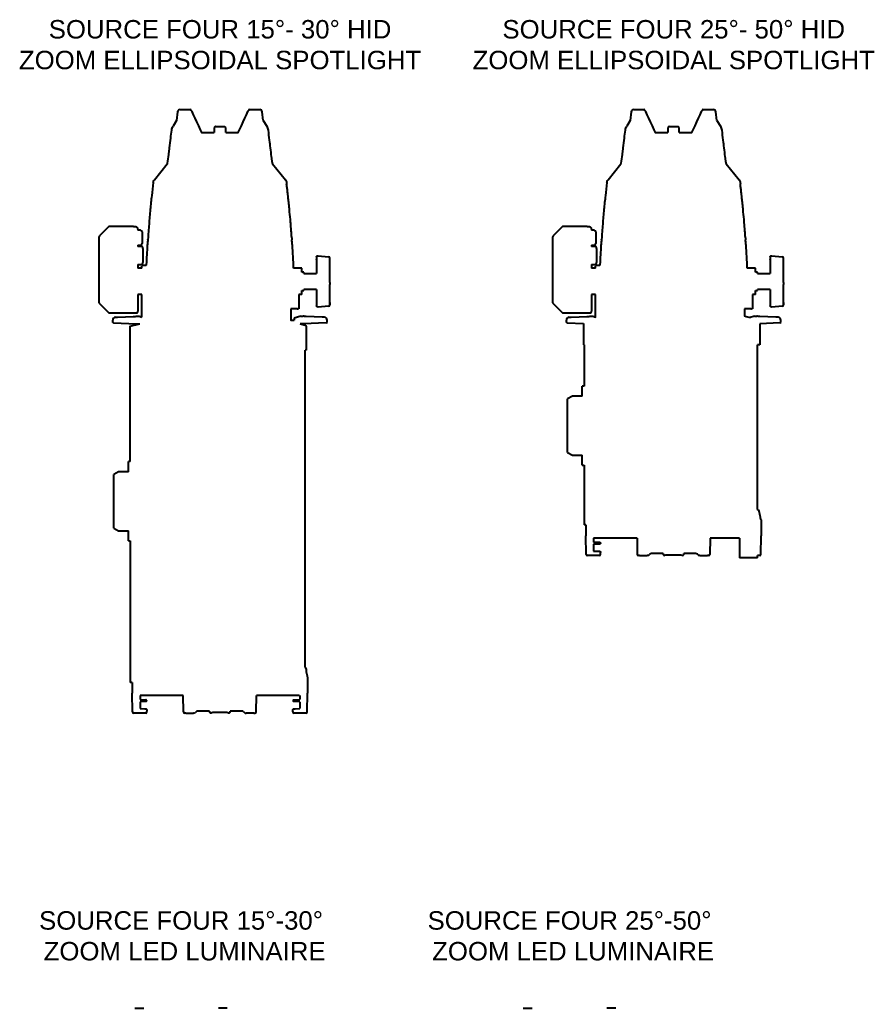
# Model space of a CAD drawing. Header units: inches. Extents: x 0 to 310, y 0 to 246.
# Drawn here: x 166.5 to 207.05, y 82.86 to 129.75 of the extents above; entities that cross this region are included whole.
import ezdxf

# ---------------------------------------------------------------- set-up
doc = ezdxf.new("R2010")
doc.units = ezdxf.units.IN
doc.header["$MEASUREMENT"] = 0
doc.layers.add('TEXT', color=1, linetype='Continuous')
doc.styles.add('ARIAL', font='arial.ttf')

msp = doc.modelspace()

# ---------------------------------------------------------------- linework, layer by layer
for p, q in [((173.989, 125.383), (173.939, 124.979)), ((174.108, 125.488), (174.585, 125.488)), ((177.412, 125.488), (177.889, 125.488)), ((178.058, 124.979), (178.009, 125.383)), ((195.515, 125.383), (195.466, 124.979)), ((195.634, 125.488), (196.112, 125.488)), ((198.938, 125.488), (199.416, 125.488)), ((199.585, 124.979), (199.535, 125.383)), ((173.939, 124.979), (173.776, 124.696)), ((178.058, 124.979), (178.221, 124.696)), ((195.466, 124.979), (195.302, 124.696)), ((199.585, 124.979), (199.748, 124.696)), ((175.774, 124.688), (175.724, 124.638)), ((175.724, 124.638), (175.724, 124.4)), ((175.725, 124.638), (175.724, 124.638)), ((175.725, 124.638), (175.725, 124.613)), ((175.791, 124.688), (175.774, 124.688)), ((175.774, 124.688), (175.774, 124.688)), ((175.791, 124.688), (176.224, 124.688)), ((176.274, 124.638), (176.224, 124.688)), ((176.274, 124.4), (176.274, 124.638)), ((197.3, 124.688), (197.25, 124.638)), ((197.25, 124.638), (197.25, 124.4)), ((197.251, 124.638), (197.25, 124.638)), ((197.251, 124.638), (197.251, 124.613)), ((197.318, 124.688), (197.3, 124.688)), ((197.3, 124.688), (197.3, 124.688)), ((197.318, 124.688), (197.75, 124.688)), ((197.8, 124.638), (197.75, 124.688)), ((197.8, 124.4), (197.8, 124.638)), ((172.89, 122.155), (173.505, 122.91)), ((173.505, 122.91), (173.506, 122.91)), ((173.506, 122.91), (173.52, 122.938)), ((173.506, 122.91), (173.506, 122.91)), ((178.476, 122.945), (178.492, 122.91)), ((178.492, 122.91), (179.108, 122.155)), ((194.416, 122.155), (195.032, 122.91)), ((195.032, 122.91), (195.046, 122.938)), ((195.032, 122.91), (195.032, 122.91)), ((195.032, 122.91), (195.032, 122.91)), ((200.003, 122.945), (200.018, 122.91)), ((200.018, 122.91), (200.634, 122.155)), ((179.162, 122.027), (179.168, 121.971)), ((200.688, 122.027), (200.695, 121.971)), ((170.709, 119.922), (170.281, 119.495)), ((171.896, 119.943), (170.758, 119.943)), ((171.896, 119.943), (172.021, 119.943)), ((172.021, 119.943), (172.021, 119.913)), ((172.111, 119.823), (172.111, 119.766)), ((172.231, 119.766), (172.111, 119.766)), ((172.311, 119.686), (172.311, 119.568)), ((192.235, 119.922), (191.808, 119.495)), ((193.422, 119.943), (192.284, 119.943)), ((193.422, 119.943), (193.547, 119.943)), ((193.547, 119.943), (193.547, 119.913)), ((193.637, 119.823), (193.637, 119.766)), ((193.757, 119.766), (193.637, 119.766)), ((193.837, 119.686), (193.837, 119.568)), ((170.261, 119.446), (170.261, 116.34)), ((172.311, 119.568), (172.311, 119.253)), ((172.311, 119.253), (172.311, 119.131)), ((172.581, 119.308), (172.582, 119.327)), ((179.409, 119.403), (179.415, 119.327)), ((179.415, 119.327), (179.416, 119.308)), ((191.787, 119.446), (191.787, 116.34)), ((193.837, 119.568), (193.837, 119.253)), ((193.837, 119.253), (193.837, 119.131)), ((194.107, 119.308), (194.109, 119.327)), ((200.936, 119.403), (200.941, 119.327)), ((200.941, 119.327), (200.943, 119.308)), ((172.111, 119.051), (172.231, 119.051)), ((172.111, 119.051), (172.111, 119.003)), ((172.255, 119.003), (172.111, 119.003)), ((172.351, 118.907), (172.351, 118.767)), ((172.351, 118.767), (172.351, 118.389)), ((193.637, 119.051), (193.757, 119.051)), ((193.637, 119.051), (193.637, 119.003)), ((193.781, 119.003), (193.637, 119.003)), ((193.877, 118.907), (193.877, 118.767)), ((193.877, 118.767), (193.877, 118.389)), ((172.351, 118.389), (172.351, 118.241)), ((180.59, 118.503), (180.59, 118.365)), ((180.59, 118.365), (180.59, 117.713)), ((180.658, 118.557), (181.158, 118.506)), ((181.215, 118.339), (181.215, 118.448)), ((181.215, 117.283), (181.215, 118.339)), ((193.877, 118.389), (193.877, 118.241)), ((202.116, 118.503), (202.116, 118.365)), ((202.116, 118.365), (202.116, 117.713)), ((202.184, 118.557), (202.684, 118.506)), ((202.741, 118.339), (202.741, 118.448)), ((202.741, 117.283), (202.741, 118.339)), ((172.111, 118.145), (172.255, 118.145)), ((172.111, 118.145), (172.111, 117.963)), ((172.111, 118.021), (172.111, 118.021)), ((172.111, 118.021), (172.111, 117.963)), ((172.299, 117.963), (172.111, 117.963)), ((172.457, 118.091), (172.328, 118.088)), ((179.887, 117.963), (179.496, 117.963)), ((179.887, 117.776), (179.887, 117.963)), ((179.965, 117.776), (179.887, 117.776)), ((179.981, 117.776), (179.965, 117.776)), ((179.981, 117.713), (179.981, 117.776)), ((179.981, 117.713), (180.59, 117.713)), ((193.637, 118.145), (193.781, 118.145)), ((193.637, 118.145), (193.637, 117.963)), ((193.637, 118.021), (193.637, 118.021)), ((193.637, 118.021), (193.637, 117.963)), ((193.825, 117.963), (193.637, 117.963)), ((193.983, 118.091), (193.855, 118.088)), ((201.413, 117.963), (201.022, 117.963)), ((201.413, 117.776), (201.413, 117.963)), ((201.491, 117.776), (201.413, 117.776)), ((201.508, 117.776), (201.491, 117.776)), ((201.508, 117.713), (201.508, 117.776)), ((201.508, 117.713), (202.116, 117.713)), ((181.215, 117.283), (181.215, 117.192)), ((202.741, 117.283), (202.741, 117.192)), ((179.887, 116.713), (179.887, 116.901)), ((179.887, 116.901), (179.965, 116.901)), ((179.965, 116.901), (179.981, 116.901)), ((179.965, 116.901), (179.965, 116.901)), ((179.981, 116.901), (179.981, 116.963)), ((180.59, 116.963), (179.981, 116.963)), ((180.59, 116.963), (180.59, 116.174)), ((181.215, 116.229), (181.215, 117.192)), ((201.413, 116.713), (201.413, 116.901)), ((201.413, 116.901), (201.491, 116.901)), ((201.491, 116.901), (201.508, 116.901)), ((201.491, 116.901), (201.491, 116.901)), ((201.508, 116.901), (201.508, 116.963)), ((202.116, 116.963), (201.508, 116.963)), ((202.116, 116.963), (202.116, 116.174)), ((202.741, 116.229), (202.741, 117.192)), ((170.281, 116.291), (170.709, 115.863)), ((172.111, 116.713), (172.111, 115.933)), ((172.299, 116.713), (172.111, 116.713)), ((179.887, 116.713), (179.747, 116.713)), ((179.747, 116.713), (179.747, 116.038)), ((181.215, 116.338), (181.215, 116.229)), ((191.808, 116.291), (192.235, 115.863)), ((193.637, 116.713), (193.637, 115.933)), ((193.825, 116.713), (193.637, 116.713)), ((201.413, 116.713), (201.273, 116.713)), ((201.273, 116.713), (201.273, 116.038)), ((202.741, 116.338), (202.741, 116.229)), ((170.758, 115.843), (172.021, 115.843)), ((179.669, 116.038), (179.359, 116.038)), ((179.669, 116.038), (179.699, 116.038)), ((179.747, 116.038), (179.699, 116.038)), ((181.159, 116.167), (180.658, 116.119)), ((192.284, 115.843), (193.547, 115.843)), ((201.196, 116.038), (200.885, 116.038)), ((201.196, 116.038), (201.225, 116.038)), ((201.273, 116.038), (201.225, 116.038)), ((202.685, 116.167), (202.184, 116.119)), ((170.914, 115.383), (170.914, 115.502)), ((170.951, 115.381), (170.914, 115.383)), ((170.951, 115.381), (172.038, 115.324)), ((171.042, 115.637), (171.146, 115.642)), ((171.146, 115.642), (171.897, 115.682)), ((172.163, 115.688), (172.299, 115.648)), ((179.834, 115.688), (179.524, 115.595)), ((179.524, 115.595), (179.524, 115.502)), ((181.047, 115.381), (179.96, 115.324)), ((180.852, 115.642), (180.1, 115.682)), ((180.956, 115.637), (180.852, 115.642)), ((181.047, 115.381), (181.084, 115.383)), ((181.084, 115.383), (181.084, 115.502)), ((192.44, 115.383), (192.44, 115.502)), ((192.477, 115.381), (192.44, 115.383)), ((192.477, 115.381), (193.25, 115.34)), ((192.568, 115.637), (192.672, 115.642)), ((192.672, 115.642), (193.424, 115.682)), ((201.36, 115.688), (201.167, 115.63)), ((202.573, 115.381), (201.62, 115.331)), ((202.378, 115.642), (201.626, 115.682)), ((202.482, 115.637), (202.378, 115.642)), ((202.573, 115.381), (202.61, 115.383)), ((202.61, 115.383), (202.61, 115.502)), ((172.038, 115.324), (172.196, 115.333)), ((179.96, 115.324), (179.801, 115.333)), ((180.087, 115.21), (180.087, 114.114)), ((180.087, 115.21), (180.087, 114.074)), ((193.25, 115.34), (193.25, 114.337)), ((201.62, 115.331), (201.62, 114.337)), ((201.62, 115.331), (201.62, 114.367)), ((180.04, 99.046), (180.04, 114.074)), ((180.087, 114.074), (180.04, 114.074)), ((193.277, 114.337), (193.25, 114.337)), ((193.25, 114.337), (193.25, 114.337)), ((193.277, 114.337), (193.277, 112.377)), ((201.502, 106.522), (201.502, 114.337)), ((201.62, 114.337), (201.502, 114.337)), ((193.277, 112.377), (193.195, 112.377)), ((193.195, 111.902), (193.195, 112.377)), ((192.726, 111.902), (192.495, 111.768)), ((192.495, 109.225), (192.495, 111.768)), ((193.195, 111.902), (192.726, 111.902)), ((171.748, 108.789), (171.664, 108.789)), ((171.664, 108.314), (171.664, 108.789)), ((192.495, 109.225), (192.724, 109.092)), ((192.723, 109.091), (193.183, 109.091)), ((192.724, 109.092), (193.195, 109.092)), ((193.195, 108.617), (193.195, 109.092)), ((193.195, 108.617), (193.277, 108.617)), ((193.277, 108.617), (193.277, 105.787)), ((171.195, 108.314), (170.964, 108.18)), ((170.964, 105.637), (170.964, 108.18)), ((171.664, 108.314), (171.195, 108.314)), ((201.63, 106.22), (201.583, 106.438)), ((201.676, 106.037), (201.689, 105.275)), ((170.964, 105.637), (171.193, 105.504)), ((171.193, 105.504), (171.664, 105.504)), ((171.664, 105.029), (171.664, 105.504)), ((193.368, 105.787), (193.277, 105.787)), ((193.368, 105.787), (193.359, 105.275)), ((171.192, 105.503), (171.652, 105.503)), ((193.375, 104.389), (193.359, 105.275)), ((195.793, 105.165), (193.734, 105.165)), ((193.734, 105.165), (193.734, 105.029)), ((195.793, 105.165), (195.8, 104.389)), ((199.256, 105.165), (199.248, 104.389)), ((200.654, 105.165), (199.256, 105.165)), ((200.654, 105.165), (200.654, 104.227)), ((201.674, 104.389), (201.689, 105.275)), ((171.664, 105.029), (171.748, 105.029)), ((171.748, 105.029), (171.748, 98.314)), ((193.734, 105.029), (193.734, 104.975)), ((193.734, 104.975), (193.957, 104.971)), ((193.957, 104.879), (193.734, 104.875)), ((193.734, 104.875), (193.734, 104.545)), ((193.957, 104.971), (194.012, 104.97)), ((194.012, 104.88), (193.957, 104.879)), ((193.375, 104.389), (193.375, 104.385)), ((193.453, 104.33), (193.435, 104.33)), ((193.739, 104.33), (193.453, 104.33)), ((193.734, 104.545), (193.957, 104.541)), ((193.884, 104.33), (193.739, 104.33)), ((193.956, 104.33), (193.884, 104.33)), ((194.006, 104.33), (193.956, 104.33)), ((193.957, 104.541), (194.008, 104.54)), ((194.066, 104.389), (194.067, 104.479)), ((195.91, 104.33), (195.86, 104.33)), ((195.91, 104.33), (196.278, 104.33)), ((196.393, 104.395), (196.363, 104.365)), ((197.03, 104.43), (196.478, 104.43)), ((197.209, 104.372), (197.829, 104.372)), ((198.571, 104.43), (198.008, 104.43)), ((198.686, 104.365), (198.656, 104.395)), ((198.771, 104.33), (199.139, 104.33)), ((199.188, 104.33), (199.139, 104.33)), ((201.502, 104.227), (200.654, 104.227)), ((201.502, 104.227), (201.502, 104.33)), ((201.596, 104.33), (201.502, 104.33)), ((201.614, 104.33), (201.596, 104.33)), ((201.674, 104.385), (201.674, 104.389)), ((180.15, 98.564), (180.164, 97.802)), ((171.843, 98.314), (171.748, 98.314)), ((171.843, 98.314), (171.834, 97.802)), ((171.849, 96.916), (171.834, 97.802)), ((172.214, 97.692), (172.209, 97.687)), ((172.209, 97.687), (172.209, 97.556)), ((172.209, 97.556), (172.209, 97.518)), ((172.236, 97.692), (172.214, 97.692)), ((174.071, 97.692), (172.295, 97.692)), ((174.261, 97.692), (174.071, 97.692)), ((174.275, 96.916), (174.261, 97.692)), ((177.725, 96.916), (177.739, 97.692)), ((179.702, 97.692), (177.739, 97.692)), ((179.762, 97.692), (179.784, 97.692)), ((179.784, 97.692), (179.789, 97.687)), ((179.789, 97.687), (179.789, 97.518)), ((180.148, 96.916), (180.164, 97.802)), ((172.209, 97.507), (172.214, 97.502)), ((172.214, 97.402), (172.209, 97.397)), ((172.209, 97.386), (172.209, 97.088)), ((172.209, 97.077), (172.214, 97.072)), ((172.214, 97.502), (172.431, 97.498)), ((172.431, 97.406), (172.214, 97.402)), ((172.214, 97.072), (172.431, 97.068)), ((179.566, 97.498), (179.784, 97.502)), ((179.784, 97.402), (179.566, 97.406)), ((179.566, 97.068), (179.784, 97.072)), ((179.784, 97.502), (179.789, 97.507)), ((179.789, 97.397), (179.784, 97.402)), ((179.784, 97.072), (179.789, 97.077)), ((179.789, 97.386), (179.789, 97.088)), ((171.849, 96.916), (171.849, 96.912)), ((171.927, 96.857), (171.909, 96.857)), ((172.213, 96.857), (171.927, 96.857)), ((172.358, 96.857), (172.213, 96.857)), ((172.431, 96.857), (172.358, 96.857)), ((172.48, 96.857), (172.431, 96.857)), ((172.54, 96.916), (172.542, 97.006)), ((174.384, 96.857), (174.335, 96.857)), ((174.384, 96.857), (174.752, 96.857)), ((174.867, 96.922), (174.837, 96.892)), ((175.511, 96.957), (174.952, 96.957)), ((175.69, 96.899), (176.31, 96.899)), ((177.045, 96.957), (176.489, 96.957)), ((177.133, 96.922), (177.163, 96.892)), ((177.616, 96.857), (177.247, 96.857)), ((177.616, 96.857), (177.665, 96.857)), ((179.457, 96.916), (179.455, 97.006)), ((179.567, 96.857), (179.517, 96.857)), ((179.639, 96.857), (179.567, 96.857)), ((179.784, 96.857), (179.639, 96.857)), ((180.07, 96.857), (179.784, 96.857)), ((180.088, 96.857), (180.07, 96.857)), ((180.148, 96.912), (180.148, 96.916)), ((171.963, 82.861), (172.386, 82.861)), ((176.351, 82.861), (175.928, 82.861)), ((190.397, 82.861), (190.82, 82.861)), ((194.785, 82.861), (194.362, 82.861))]:
    msp.add_line(p, q)
at = {"flags": 128}
for points in [[(174.664, 125.401), (174.736, 125.247), (174.813, 125.082), (174.894, 124.908), (174.98, 124.725), (175.069, 124.533), (175.131, 124.4), (175.724, 124.4)], [(176.274, 124.4), (176.866, 124.4), (176.928, 124.533), (177.018, 124.725), (177.103, 124.908), (177.184, 125.082), (177.261, 125.247), (177.333, 125.401)], [(196.191, 125.401), (196.263, 125.247), (196.339, 125.082), (196.421, 124.908), (196.506, 124.725), (196.596, 124.533), (196.657, 124.4), (197.25, 124.4)], [(197.8, 124.4), (198.393, 124.4), (198.454, 124.533), (198.544, 124.725), (198.63, 124.908), (198.711, 125.082), (198.787, 125.247), (198.859, 125.401)], [(172.581, 119.308), (172.581, 119.309), (172.581, 119.309)], [(172.582, 119.327), (172.582, 119.327), (172.582, 119.327)], [(179.415, 119.327), (179.415, 119.327), (179.415, 119.327)], [(179.416, 119.309), (179.416, 119.309), (179.416, 119.308)], [(194.107, 119.308), (194.107, 119.309), (194.108, 119.309)], [(194.109, 119.327), (194.109, 119.327), (194.109, 119.327)], [(200.941, 119.327), (200.941, 119.327), (200.941, 119.327)], [(200.943, 119.309), (200.943, 119.309), (200.943, 119.308)], [(172.299, 115.648), (172.299, 116.713)], [(193.69, 115.688), (193.825, 115.648), (193.825, 116.713)], [(179.359, 116.038), (179.359, 115.502), (179.524, 115.502)], [(200.885, 116.038), (200.885, 115.706), (200.977, 115.681), (201.167, 115.63)], [(171.897, 115.682), (171.896, 115.682), (171.91, 115.682), (171.937, 115.682), (171.977, 115.682), (172.023, 115.684), (172.039, 115.685)], [(180.1, 115.682), (180.101, 115.682), (180.088, 115.682), (180.06, 115.682), (180.021, 115.682), (179.975, 115.684), (179.959, 115.685)], [(193.424, 115.682), (193.423, 115.682), (193.436, 115.682), (193.464, 115.682), (193.503, 115.682), (193.549, 115.684), (193.565, 115.685)], [(201.626, 115.682), (201.627, 115.682), (201.614, 115.682), (201.586, 115.682), (201.547, 115.682), (201.501, 115.684), (201.485, 115.685)], [(171.748, 108.789), (171.748, 115.213), (172.14, 115.318), (172.196, 115.333)], [(179.801, 115.333), (180.043, 115.268)], [(179.801, 115.333), (180.043, 115.268)], [(180.093, 98.954), (180.096, 98.816), (180.124, 98.687), (180.135, 98.636), (180.143, 98.598), (180.148, 98.574), (180.15, 98.567)], [(172.431, 97.498), (172.45, 97.498), (172.469, 97.497), (172.486, 97.497)], [(172.486, 97.407), (172.469, 97.406), (172.45, 97.406), (172.431, 97.406)], [(172.431, 97.068), (172.449, 97.068), (172.467, 97.067), (172.483, 97.067)], [(172.491, 97.052), (172.49, 97.055), (172.49, 97.058), (172.489, 97.06), (172.488, 97.062), (172.487, 97.064), (172.486, 97.066), (172.484, 97.067), (172.483, 97.067)], [(172.494, 97.482), (172.494, 97.485), (172.493, 97.488), (172.493, 97.49), (172.492, 97.492), (172.491, 97.494), (172.489, 97.496), (172.488, 97.497), (172.486, 97.497)], [(172.494, 97.421), (172.494, 97.419), (172.493, 97.416), (172.493, 97.413), (172.492, 97.411), (172.491, 97.409), (172.489, 97.408), (172.488, 97.407), (172.486, 97.407)], [(179.511, 97.497), (179.509, 97.497), (179.508, 97.496), (179.507, 97.494), (179.505, 97.492), (179.504, 97.49), (179.504, 97.488), (179.503, 97.485), (179.503, 97.482)], [(179.511, 97.407), (179.509, 97.407), (179.508, 97.408), (179.507, 97.409), (179.505, 97.411), (179.504, 97.413), (179.504, 97.416), (179.503, 97.419), (179.503, 97.421)], [(179.511, 97.497), (179.528, 97.497), (179.547, 97.498), (179.566, 97.498)], [(179.566, 97.406), (179.547, 97.406), (179.528, 97.406), (179.511, 97.407)], [(179.514, 97.067), (179.531, 97.067), (179.548, 97.068), (179.566, 97.068)]]:
    msp.add_lwpolyline(points, dxfattribs=at)
for centre, radius, start, end in [((174.108, 125.368), 0.12, 90, 173), ((174.585, 125.428), 0.06, 25, 90), ((177.412, 125.428), 0.06, 90, 155), ((177.889, 125.368), 0.12, 7, 90), ((195.634, 125.368), 0.12, 90, 173), ((196.112, 125.428), 0.06, 25, 90), ((198.938, 125.428), 0.06, 90, 155), ((199.416, 125.368), 0.12, 7, 90), ((170.758, 119.873), 0.07, 90, 135), ((172.021, 119.823), 0.09, 0, 90), ((172.231, 119.686), 0.08, 0, 90), ((192.284, 119.873), 0.07, 90, 135), ((193.547, 119.823), 0.09, 0, 90), ((193.757, 119.686), 0.08, 0, 90), ((170.331, 119.446), 0.07, 135, 180), ((172.231, 119.131), 0.08, 270, 0), ((191.857, 119.446), 0.07, 135, 180), ((193.757, 119.131), 0.08, 270, 0), ((172.255, 118.907), 0.096, 0, 90), ((223.125, 116.038), 50.66, 176.5747, 177.6208), ((128.873, 116.038), 50.66, 2.1777, 3.4253), ((193.781, 118.907), 0.096, 0, 90), ((244.651, 116.038), 50.66, 176.5747, 177.6208), ((150.399, 116.038), 50.66, 2.1777, 3.4253), ((172.255, 118.241), 0.096, 270, 0), ((181.155, 118.446), 0.0599, 2.0026, 87.328), ((193.781, 118.241), 0.096, 270, 0), ((202.681, 118.446), 0.0599, 2.0026, 87.328), ((172.329, 118.058), 0.03, 91, 180), ((193.855, 118.058), 0.03, 91, 180), ((170.331, 116.34), 0.07, 180, 225), ((191.857, 116.34), 0.07, 180, 225), ((170.758, 115.913), 0.07, 225, 270), ((172.021, 115.933), 0.09, 270, 0), ((181.152, 116.229), 0.0625, 275.9235, 360), ((192.284, 115.913), 0.07, 225, 270), ((193.547, 115.933), 0.09, 270, 0), ((202.679, 116.229), 0.0625, 275.9235, 360), ((171.049, 115.502), 0.135, 93, 180), ((172.039, 117.92), 2.236, 270.003, 273.203), ((179.959, 117.92), 2.236, 266.797, 269.997), ((180.948, 115.502), 0.135, 0, 87), ((192.575, 115.502), 0.135, 93, 180), ((193.565, 117.92), 2.236, 270.003, 273.203), ((201.485, 117.92), 2.236, 266.797, 269.997), ((202.475, 115.502), 0.135, 0, 87), ((201.475, 106.415), 0.11, 12.23, 75.9362), ((193.435, 104.39), 0.06, 181, 270), ((194.006, 104.39), 0.06, 270, 359), ((195.86, 104.39), 0.06, 181, 270), ((196.278, 104.45), 0.12, 302.0296, 315), ((196.478, 104.31), 0.12, 90, 135), ((197.087, 104.403), 0.0625, 154.3106, 328.4001), ((197.952, 104.403), 0.0625, 211.6695, 25.6894), ((198.571, 104.31), 0.12, 45, 90), ((198.771, 104.45), 0.12, 225, 237.9704), ((199.188, 104.39), 0.06, 270, 359), ((201.614, 104.39), 0.06, 270, 359), ((179.984, 98.952), 0.11, 1, 58.8916), ((180.135, 98.563), 0.015, 1, 12.23), ((171.909, 96.917), 0.06, 181, 270), ((172.48, 96.917), 0.06, 270, 359), ((174.335, 96.917), 0.06, 181, 270), ((174.752, 96.977), 0.12, 302.0296, 315), ((174.952, 96.837), 0.12, 90, 135), ((175.567, 96.93), 0.0625, 154.3102, 328.3998), ((176.432, 96.93), 0.0625, 211.6702, 25.6898), ((177.048, 96.837), 0.12, 45, 90), ((177.247, 96.977), 0.12, 225, 237.9704), ((177.665, 96.917), 0.06, 270, 359), ((179.517, 96.917), 0.06, 181, 270), ((180.088, 96.917), 0.06, 270, 359)]:
    msp.add_arc(centre, radius, start, end)
at = {"extrusion": (0, 0, -1)}
for centre, major_axis, ratio, start_param, end_param in [((180.652, 118.503), (-0.0625, 0.0013), 0.921914, 6.263735, 6.469858), ((180.652, 118.365), (-0.0625, -0.0015), 0.932153, 0.022517, 0.22864), ((180.652, 118.5), (-0.0599, 0.0195), 0.917041, 6.198868, 7.650807), ((202.179, 118.503), (-0.0625, 0.0013), 0.921914, 6.263735, 6.469858), ((202.179, 118.365), (-0.0625, -0.0015), 0.932153, 0.022517, 0.22864), ((202.179, 118.5), (-0.0599, 0.0195), 0.917041, 6.198868, 7.650807), ((180.652, 116.174), (-0.0625, -0.0013), 0.921914, 6.096512, 6.302636), ((180.652, 116.177), (-0.0599, -0.0195), 0.917041, 4.915564, 6.367503), ((202.179, 116.174), (-0.0625, -0.0013), 0.921914, 6.096512, 6.302636), ((202.179, 116.177), (-0.0599, -0.0195), 0.917041, 4.915564, 6.367503)]:
    msp.add_ellipse(centre, major_axis=major_axis, ratio=ratio, start_param=start_param, end_param=end_param, dxfattribs=at)
for points, knots in [([(174.64, 125.454), (174.641, 125.452), (174.642, 125.449), (174.651, 125.43), (174.66, 125.41), (174.664, 125.401)], [0, 0, 0, 0, 0.351629, 0.714778, 1, 1, 1, 1]), ([(177.333, 125.401), (177.336, 125.408), (177.345, 125.427), (177.353, 125.445), (177.357, 125.453), (177.357, 125.454), (177.358, 125.454)], [0, 0, 0, 0, 0.230481, 0.568581, 0.916913, 1, 1, 1, 1]), ([(196.166, 125.454), (196.167, 125.452), (196.168, 125.449), (196.177, 125.43), (196.187, 125.41), (196.191, 125.401)], [0, 0, 0, 0, 0.351629, 0.714778, 1, 1, 1, 1]), ([(198.859, 125.401), (198.863, 125.408), (198.871, 125.427), (198.88, 125.445), (198.884, 125.453), (198.884, 125.454), (198.884, 125.454)], [0, 0, 0, 0, 0.230481, 0.568581, 0.916913, 1, 1, 1, 1]), ([(173.611, 123.678), (173.63, 123.832), (173.664, 124.109), (173.698, 124.385), (173.713, 124.507)], [0, 0, 0, 0, 0.560059, 1, 1, 1, 1]), ([(173.713, 124.507), (173.718, 124.54), (173.73, 124.606), (173.761, 124.666), (173.776, 124.696)], [0, 0, 0, 0, 0.499957, 1, 1, 1, 1]), ([(175.774, 124.688), (175.774, 124.688), (175.757, 124.672), (175.741, 124.655), (175.725, 124.638)], [0, 0, 0, 0, 0.0137604, 1, 1, 1, 1]), ([(178.221, 124.696), (178.237, 124.666), (178.267, 124.606), (178.279, 124.54), (178.285, 124.507)], [0, 0, 0, 0, 0.500043, 1, 1, 1, 1]), ([(178.285, 124.507), (178.304, 124.352), (178.338, 124.076), (178.372, 123.799), (178.387, 123.678)], [0, 0, 0, 0, 0.559941, 1, 1, 1, 1]), ([(195.137, 123.678), (195.156, 123.832), (195.19, 124.109), (195.224, 124.385), (195.239, 124.507)], [0, 0, 0, 0, 0.560059, 1, 1, 1, 1]), ([(195.239, 124.507), (195.245, 124.54), (195.256, 124.606), (195.287, 124.666), (195.302, 124.696)], [0, 0, 0, 0, 0.499957, 1, 1, 1, 1]), ([(197.3, 124.688), (197.3, 124.688), (197.284, 124.672), (197.267, 124.655), (197.251, 124.638)], [0, 0, 0, 0, 0.0137604, 1, 1, 1, 1]), ([(199.748, 124.696), (199.763, 124.666), (199.794, 124.606), (199.805, 124.54), (199.811, 124.507)], [0, 0, 0, 0, 0.500043, 1, 1, 1, 1]), ([(199.811, 124.507), (199.83, 124.352), (199.864, 124.076), (199.898, 123.799), (199.913, 123.678)], [0, 0, 0, 0, 0.559941, 1, 1, 1, 1]), ([(173.521, 122.945), (173.521, 122.946), (173.538, 123.083), (173.565, 123.306), (173.595, 123.548), (173.608, 123.655), (173.611, 123.677), (173.611, 123.678)], [0, 0, 0, 0, 0.002274, 0.563506, 0.91051, 0.997261, 1, 1, 1, 1]), ([(178.387, 123.678), (178.387, 123.677), (178.403, 123.539), (178.431, 123.317), (178.461, 123.074), (178.474, 122.968), (178.476, 122.946), (178.476, 122.945)], [0, 0, 0, 0, 0.002739, 0.563972, 0.910975, 0.997726, 1, 1, 1, 1]), ([(195.047, 122.945), (195.047, 122.946), (195.064, 123.083), (195.092, 123.306), (195.121, 123.548), (195.134, 123.655), (195.137, 123.677), (195.137, 123.678)], [0, 0, 0, 0, 0.002274, 0.563506, 0.91051, 0.997261, 1, 1, 1, 1]), ([(199.913, 123.678), (199.913, 123.677), (199.93, 123.539), (199.957, 123.317), (199.987, 123.074), (200, 122.968), (200.003, 122.946), (200.003, 122.945)], [0, 0, 0, 0, 0.002739, 0.563972, 0.910975, 0.997726, 1, 1, 1, 1]), ([(173.505, 122.91), (173.506, 122.91), (173.506, 122.91), (173.506, 122.91), (173.506, 122.91), (173.506, 122.91), (173.506, 122.91), (173.506, 122.91), (173.506, 122.91), (173.506, 122.91), (173.506, 122.91), (173.506, 122.91), (173.506, 122.91), (173.506, 122.91), (173.506, 122.91)], [0, 0, 0, 0, 0.148713, 0.270417, 0.325991, 0.38103, 0.499355, 0.560287, 0.614855, 0.66649, 0.718951, 0.77602, 0.84074, 1, 1, 1, 1]), ([(173.52, 122.938), (173.52, 122.94), (173.521, 122.942), (173.521, 122.944), (173.521, 122.945)], [0, 0, 0, 0, 0.56, 1, 1, 1, 1]), ([(195.032, 122.91), (195.032, 122.91), (195.032, 122.91), (195.032, 122.91), (195.032, 122.91), (195.032, 122.91), (195.032, 122.91), (195.032, 122.91), (195.032, 122.91), (195.032, 122.91), (195.032, 122.91), (195.032, 122.91), (195.032, 122.91), (195.032, 122.91), (195.032, 122.91)], [0, 0, 0, 0, 0.148713, 0.270417, 0.325991, 0.38103, 0.499355, 0.560287, 0.614855, 0.66649, 0.718951, 0.77602, 0.84074, 1, 1, 1, 1]), ([(195.046, 122.938), (195.047, 122.94), (195.047, 122.942), (195.047, 122.944), (195.047, 122.945)], [0, 0, 0, 0, 0.56, 1, 1, 1, 1]), ([(172.836, 122.027), (172.811, 121.821), (172.761, 121.396), (172.695, 120.74), (172.633, 120.046), (172.6, 119.571), (172.582, 119.327)], [0, 0, 0, 0, 0.22962, 0.472827, 0.72962, 1, 1, 1, 1]), ([(172.836, 122.027), (172.84, 122.05), (172.849, 122.096), (172.876, 122.135), (172.89, 122.155)], [0, 0, 0, 0, 0.488528, 1, 1, 1, 1]), ([(179.108, 122.155), (179.121, 122.135), (179.148, 122.096), (179.157, 122.05), (179.162, 122.027)], [0, 0, 0, 0, 0.511473, 1, 1, 1, 1]), ([(179.409, 119.403), (179.406, 119.461), (179.397, 119.584), (179.384, 119.755), (179.373, 119.908), (179.363, 120.036), (179.343, 120.276), (179.316, 120.578), (179.282, 120.936), (179.259, 121.163), (179.241, 121.331), (179.227, 121.457), (179.21, 121.617), (179.19, 121.792), (179.175, 121.914), (179.168, 121.971)], [0, 0, 0, 0, 0.0667, 0.143295, 0.200055, 0.245598, 0.29208, 0.479715, 0.599336, 0.709711, 0.745752, 0.794836, 0.857243, 0.932974, 1, 1, 1, 1]), ([(194.362, 122.027), (194.338, 121.821), (194.288, 121.396), (194.221, 120.74), (194.16, 120.046), (194.126, 119.571), (194.109, 119.327)], [0, 0, 0, 0, 0.22962, 0.472827, 0.72962, 1, 1, 1, 1]), ([(194.362, 122.027), (194.366, 122.05), (194.375, 122.096), (194.402, 122.135), (194.416, 122.155)], [0, 0, 0, 0, 0.488528, 1, 1, 1, 1]), ([(200.634, 122.155), (200.648, 122.135), (200.675, 122.096), (200.684, 122.05), (200.688, 122.027)], [0, 0, 0, 0, 0.511473, 1, 1, 1, 1]), ([(200.936, 119.403), (200.932, 119.461), (200.924, 119.584), (200.911, 119.755), (200.899, 119.908), (200.889, 120.036), (200.869, 120.276), (200.843, 120.578), (200.808, 120.936), (200.785, 121.163), (200.767, 121.331), (200.754, 121.457), (200.736, 121.617), (200.716, 121.792), (200.701, 121.914), (200.695, 121.971)], [0, 0, 0, 0, 0.0667, 0.143295, 0.200055, 0.245598, 0.29208, 0.479715, 0.599336, 0.709711, 0.745752, 0.794836, 0.857243, 0.932974, 1, 1, 1, 1]), ([(172.581, 119.308), (172.578, 119.275), (172.573, 119.21), (172.564, 119.13), (172.557, 119.075), (172.556, 119.068), (172.555, 119.065)], [0, 0, 0, 0, 0.250566, 0.50035, 0.750175, 1, 1, 1, 1]), ([(179.442, 119.065), (179.442, 119.068), (179.441, 119.075), (179.433, 119.13), (179.424, 119.21), (179.419, 119.275), (179.416, 119.308)], [0, 0, 0, 0, 0.24993, 0.499886, 0.749919, 1, 1, 1, 1]), ([(194.107, 119.308), (194.105, 119.275), (194.099, 119.21), (194.09, 119.13), (194.083, 119.075), (194.082, 119.068), (194.082, 119.065)], [0, 0, 0, 0, 0.250566, 0.50035, 0.750175, 1, 1, 1, 1]), ([(200.969, 119.065), (200.968, 119.068), (200.967, 119.075), (200.96, 119.13), (200.951, 119.21), (200.945, 119.275), (200.943, 119.308)], [0, 0, 0, 0, 0.24993, 0.499886, 0.749919, 1, 1, 1, 1]), ([(172.556, 119.072), (172.556, 119.072), (172.555, 119.07), (172.555, 119.067), (172.555, 119.065)], [0, 0, 0, 0, 0.057035, 1, 1, 1, 1]), ([(179.442, 119.065), (179.442, 119.067), (179.442, 119.07), (179.441, 119.072), (179.441, 119.072)], [0, 0, 0, 0, 0.942962, 1, 1, 1, 1]), ([(194.083, 119.072), (194.083, 119.072), (194.082, 119.07), (194.082, 119.067), (194.082, 119.065)], [0, 0, 0, 0, 0.057035, 1, 1, 1, 1]), ([(200.969, 119.065), (200.968, 119.067), (200.968, 119.07), (200.968, 119.072), (200.967, 119.072)], [0, 0, 0, 0, 0.942962, 1, 1, 1, 1]), ([(172.299, 117.963), (172.299, 117.967), (172.299, 117.991), (172.299, 118.022), (172.299, 118.053), (172.299, 118.057), (172.299, 118.058)], [0, 0, 0, 0, 0.053741, 0.36211, 0.67887, 1, 1, 1, 1]), ([(172.508, 118.141), (172.507, 118.135), (172.505, 118.122), (172.493, 118.105), (172.476, 118.093), (172.463, 118.092), (172.457, 118.091)], [0, 0, 0, 0, 0.240854, 0.499999, 0.759144, 1, 1, 1, 1]), ([(193.825, 117.963), (193.825, 117.967), (193.825, 117.991), (193.825, 118.022), (193.825, 118.053), (193.825, 118.057), (193.825, 118.058)], [0, 0, 0, 0, 0.053741, 0.36211, 0.67887, 1, 1, 1, 1]), ([(194.035, 118.141), (194.034, 118.135), (194.032, 118.122), (194.02, 118.105), (194.003, 118.093), (193.99, 118.092), (193.983, 118.091)], [0, 0, 0, 0, 0.240854, 0.499999, 0.759144, 1, 1, 1, 1]), ([(180.043, 115.268), (180.049, 115.266), (180.062, 115.261), (180.076, 115.246), (180.086, 115.229), (180.087, 115.216), (180.087, 115.21)], [0, 0, 0, 0, 0.257711, 0.51542, 0.773104, 1, 1, 1, 1]), ([(180.087, 115.21), (180.087, 115.217), (180.085, 115.23), (180.075, 115.248), (180.06, 115.262), (180.048, 115.266), (180.043, 115.268)], [0, 0, 0, 0, 0.257626, 0.515249, 0.772905, 1, 1, 1, 1]), ([(201.676, 106.037), (201.676, 106.037), (201.676, 106.037), (201.674, 106.043), (201.669, 106.064), (201.654, 106.123), (201.64, 106.18), (201.63, 106.22)], [0, 0, 0, 0, 0.035203, 0.085099, 0.17035, 0.423259, 1, 1, 1, 1]), ([(194.012, 104.97), (194.018, 104.969), (194.03, 104.967), (194.044, 104.957), (194.052, 104.946), (194.056, 104.935), (194.057, 104.925), (194.056, 104.915), (194.052, 104.904), (194.043, 104.892), (194.03, 104.882), (194.018, 104.88), (194.012, 104.88)], [0, 0, 0, 0, 0.136362, 0.263329, 0.368349, 0.439903, 0.5002, 0.560961, 0.633301, 0.738333, 0.879024, 1, 1, 1, 1]), ([(194.008, 104.54), (194.017, 104.539), (194.035, 104.536), (194.052, 104.522), (194.062, 104.506), (194.066, 104.494), (194.067, 104.485), (194.067, 104.481), (194.067, 104.48), (194.067, 104.479), (194.067, 104.479)], [0, 0, 0, 0, 0.222543, 0.491167, 0.672127, 0.860152, 0.94651, 0.979357, 0.996884, 1, 1, 1, 1]), ([(196.342, 104.348), (196.342, 104.348), (196.335, 104.344), (196.318, 104.335), (196.298, 104.331), (196.285, 104.33), (196.281, 104.33), (196.279, 104.33), (196.279, 104.33), (196.278, 104.33), (196.278, 104.33), (196.278, 104.33)], [0, 0, 0, 0, 0.005743, 0.356856, 0.829926, 0.915275, 0.964578, 0.985129, 0.992055, 0.99359, 1, 1, 1, 1]), ([(197.14, 104.37), (197.147, 104.37), (197.165, 104.371), (197.19, 104.372), (197.206, 104.372), (197.209, 104.372)], [0.0241591, 0.0241591, 0.0241591, 0.0241591, 0.3831808, 0.8583178, 1, 1, 1, 1]), ([(197.829, 104.372), (197.836, 104.372), (197.854, 104.372), (197.88, 104.371), (197.894, 104.37), (197.898, 104.37)], [0, 0, 0, 0, 0.2499358, 0.7292566, 0.9742522, 0.9742522, 0.9742522, 0.9742522]), ([(198.771, 104.33), (198.77, 104.33), (198.77, 104.33), (198.77, 104.33), (198.769, 104.33), (198.768, 104.33), (198.765, 104.33), (198.751, 104.331), (198.731, 104.335), (198.714, 104.344), (198.707, 104.348)], [0, 0, 0, 0, 0.006411, 0.007946, 0.012356, 0.029422, 0.070262, 0.170738, 0.638609, 1, 1, 1, 1]), ([(172.295, 97.692), (172.295, 97.692), (172.285, 97.692), (172.266, 97.692), (172.246, 97.692), (172.236, 97.692)], [0, 0, 0, 0, 0.006936, 0.520711, 1, 1, 1, 1]), ([(179.762, 97.692), (179.752, 97.692), (179.731, 97.692), (179.712, 97.692), (179.702, 97.692), (179.702, 97.692)], [0, 0, 0, 0, 0.479289, 0.993061, 1, 1, 1, 1]), ([(172.209, 97.518), (172.209, 97.516), (172.209, 97.512), (172.209, 97.51), (172.209, 97.508), (172.209, 97.507), (172.209, 97.507), (172.209, 97.507)], [0, 0, 0, 0, 0.445584, 0.716762, 0.853822, 0.991084, 1, 1, 1, 1]), ([(172.209, 97.397), (172.209, 97.397), (172.209, 97.396), (172.209, 97.396), (172.209, 97.394), (172.209, 97.391), (172.209, 97.388), (172.209, 97.386)], [0, 0, 0, 0, 0.008995, 0.146052, 0.28302, 0.554067, 1, 1, 1, 1]), ([(172.209, 97.088), (172.209, 97.085), (172.209, 97.082), (172.209, 97.079), (172.209, 97.078), (172.209, 97.077), (172.209, 97.077), (172.209, 97.077)], [0, 0, 0, 0, 0.44874, 0.718396, 0.854636, 0.990952, 1, 1, 1, 1]), ([(172.494, 97.421), (172.498, 97.422), (172.507, 97.423), (172.518, 97.429), (172.524, 97.437), (172.527, 97.445), (172.528, 97.452), (172.527, 97.458), (172.524, 97.466), (172.518, 97.473), (172.508, 97.48), (172.499, 97.481), (172.494, 97.482)], [0, 0, 0, 0, 0.128706, 0.277457, 0.381669, 0.447039, 0.498465, 0.549933, 0.615501, 0.720624, 0.854989, 1, 1, 1, 1]), ([(179.455, 97.006), (179.455, 97.006), (179.455, 97.007), (179.455, 97.008), (179.456, 97.012), (179.457, 97.026), (179.466, 97.045), (179.488, 97.063), (179.506, 97.066), (179.514, 97.067)], [0, 0, 0, 0, 0.0031203, 0.0206763, 0.053584, 0.1400866, 0.5079971, 0.7770818, 1, 1, 1, 1]), ([(179.503, 97.482), (179.498, 97.481), (179.489, 97.48), (179.479, 97.473), (179.473, 97.466), (179.47, 97.458), (179.469, 97.452), (179.47, 97.445), (179.473, 97.437), (179.479, 97.429), (179.49, 97.423), (179.499, 97.422), (179.503, 97.421)], [0, 0, 0, 0, 0.14501, 0.279376, 0.384498, 0.450066, 0.501534, 0.552961, 0.61833, 0.722541, 0.871291, 1, 1, 1, 1]), ([(179.789, 97.507), (179.789, 97.507), (179.789, 97.507), (179.789, 97.508), (179.789, 97.51), (179.789, 97.512), (179.789, 97.516), (179.789, 97.518)], [0, 0, 0, 0, 0.0089151, 0.146175, 0.2832191, 0.5543775, 1, 1, 1, 1]), ([(179.789, 97.386), (179.789, 97.388), (179.789, 97.391), (179.789, 97.394), (179.789, 97.396), (179.789, 97.396), (179.789, 97.397), (179.789, 97.397)], [0, 0, 0, 0, 0.4455582, 0.7167708, 0.8538267, 0.9910138, 1, 1, 1, 1]), ([(179.789, 97.077), (179.789, 97.077), (179.789, 97.077), (179.789, 97.078), (179.789, 97.08), (179.789, 97.082), (179.789, 97.086), (179.789, 97.088)], [0, 0, 0, 0, 0.008982, 0.146181, 0.283231, 0.554403, 1, 1, 1, 1]), ([(172.542, 97.006), (172.542, 97.006), (172.542, 97.007), (172.542, 97.01), (172.54, 97.02), (172.532, 97.035), (172.514, 97.049), (172.498, 97.051), (172.491, 97.052)], [0, 0, 0, 0, 0.003431, 0.026391, 0.142294, 0.515111, 0.783763, 1, 1, 1, 1]), ([(174.816, 96.875), (174.816, 96.875), (174.809, 96.871), (174.792, 96.862), (174.772, 96.858), (174.759, 96.857), (174.755, 96.857), (174.754, 96.857), (174.753, 96.857), (174.753, 96.857), (174.753, 96.857), (174.752, 96.857)], [0, 0, 0, 0, 0.005743, 0.356855, 0.829926, 0.915276, 0.96458, 0.98513, 0.992056, 0.993589, 1, 1, 1, 1]), ([(175.621, 96.897), (175.628, 96.897), (175.645, 96.898), (175.67, 96.899), (175.686, 96.899), (175.69, 96.899)], [0.0241563, 0.0241563, 0.0241563, 0.0241563, 0.3831812, 0.858317, 1, 1, 1, 1]), ([(176.31, 96.899), (176.316, 96.899), (176.335, 96.899), (176.36, 96.898), (176.374, 96.897), (176.379, 96.897)], [0, 0, 0, 0, 0.2499338, 0.7292548, 0.9742599, 0.9742599, 0.9742599, 0.9742599]), ([(177.184, 96.875), (177.184, 96.875), (177.191, 96.871), (177.208, 96.862), (177.228, 96.858), (177.241, 96.857), (177.244, 96.857), (177.246, 96.857), (177.247, 96.857), (177.247, 96.857), (177.247, 96.857), (177.247, 96.857)], [0, 0, 0, 0, 0.005743, 0.356855, 0.829926, 0.915276, 0.96458, 0.98513, 0.992056, 0.993589, 1, 1, 1, 1])]:
    msp.add_open_spline(points, degree=3, knots=knots)

# ---------------------------------------------------------------- texts
at = {"layer": 'TEXT', "char_height": 0.875, "attachment_point": 2, "style": 'ARIAL'}
for s, insert, width in [('SOURCE FOUR 15°- 30° HID\\PZOOM ELLIPSOIDAL SPOTLIGHT', (176.007, 129.738), 22.89072), ('SOURCE FOUR 25°- 50° HID\\PZOOM ELLIPSOIDAL SPOTLIGHT', (197.534, 129.738), 22.89072), ('SOURCE FOUR 15°-30°\\P ZOOM LED LUMINAIRE', (174.157, 87.463), 20.15864), ('SOURCE FOUR 25°-50°\\P ZOOM LED LUMINAIRE', (192.591, 87.463), 20.15864)]:
    msp.add_mtext(s, dxfattribs=dict(at, insert=insert, width=width))

doc.saveas('drawing.dxf')
